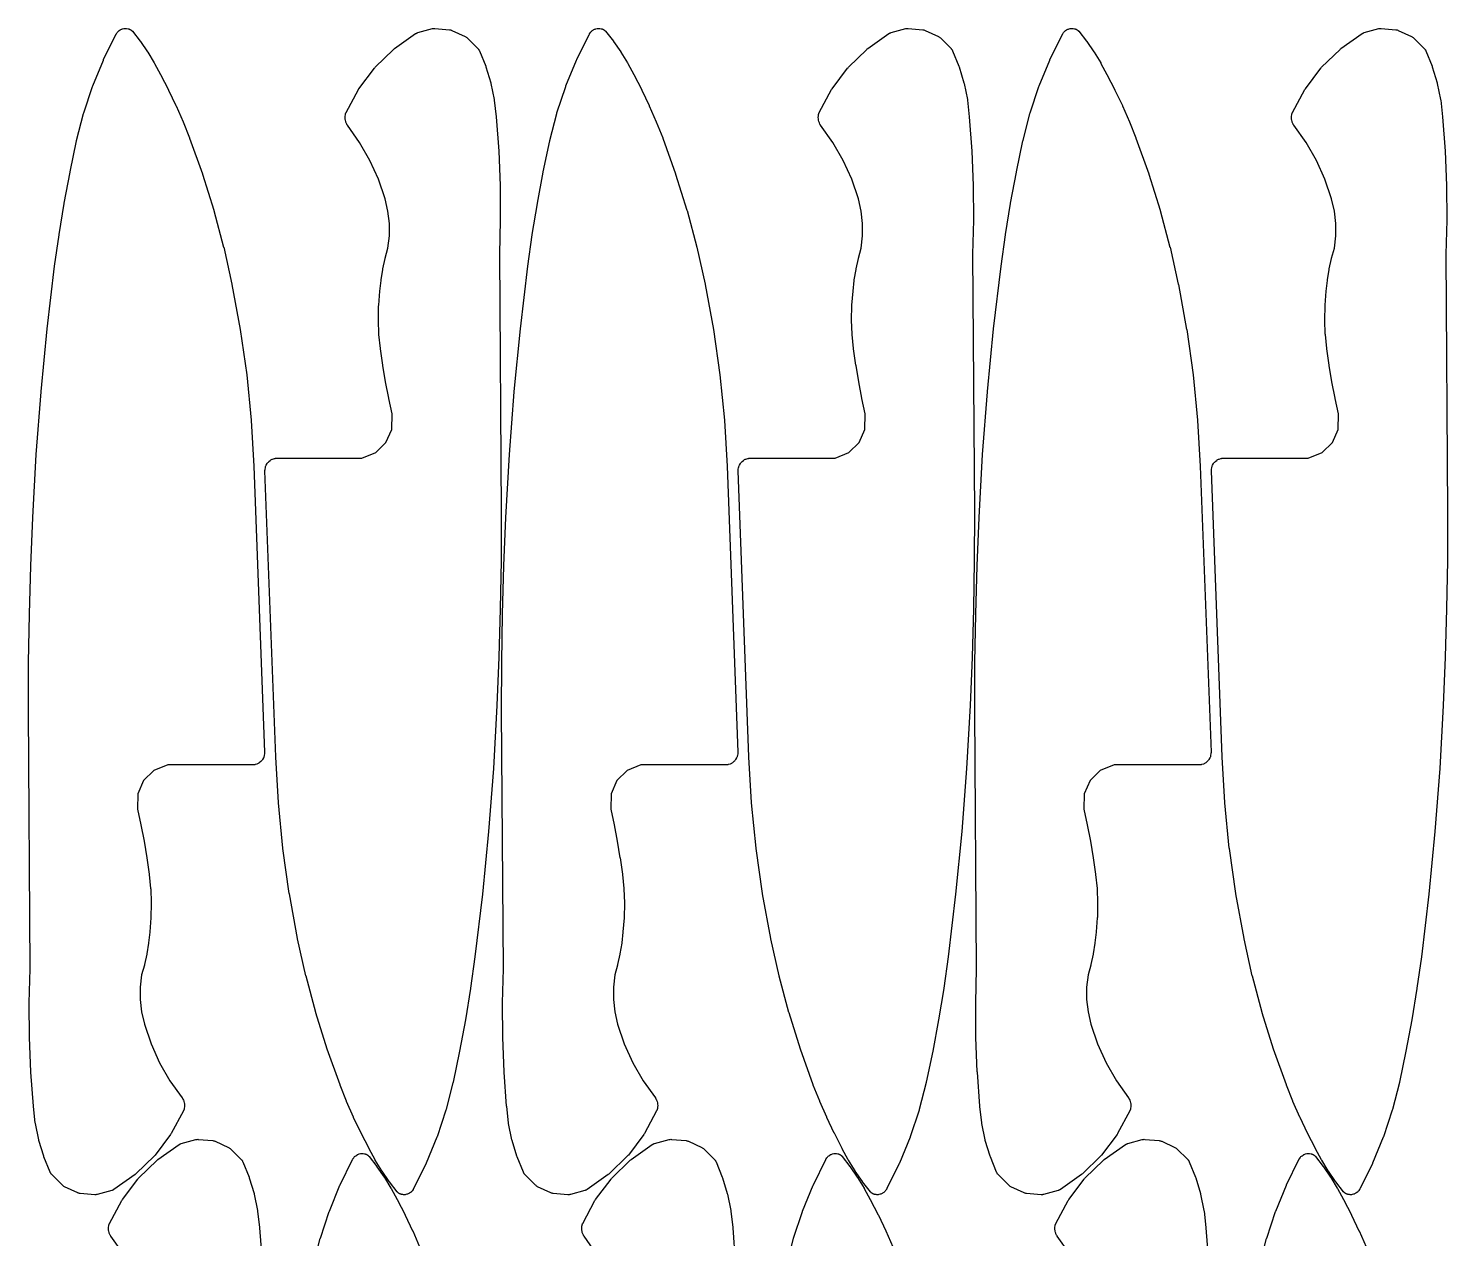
# Model space of a CAD drawing. Header units: metres. Extents: x 0 to 3000, y 0 to 1240.
# Drawn here: x 1070.3 to 1471.5, y 619.6 to 961.7 of the extents above; entities that cross this region are included whole.
import ezdxf

# ---------------------------------------------------------------- set-up
doc = ezdxf.new("R2010")
doc.units = ezdxf.units.M

msp = doc.modelspace()

# ---------------------------------------------------------------- linework, layer by layer
at = {"color": 1}
for points in [[(1105.77, 751.89), (1102.87, 749.05), (1101.24, 745.33), (1101.14, 740.95), (1102.08, 736.59), (1102.09, 736.55), (1102.98, 731.94), (1102.99, 731.89), (1103.77, 727.26), (1103.77, 727.22), (1104.44, 722.57), (1104.45, 722.53), (1104.45, 722.49), (1104.85, 718.54), (1104.86, 718.42), (1105.02, 714.46), (1105.02, 714.34), (1104.94, 710.38), (1104.93, 710.26), (1104.61, 706.31), (1104.61, 706.28), (1104.61, 706.25), (1104.27, 703.22), (1104.25, 703.11), (1103.76, 700.11), (1103.74, 700.01), (1103.1, 697.03), (1103.07, 696.93), (1102.31, 694.13), (1101.92, 690.67), (1101.92, 687.15), (1102.31, 683.66), (1103.09, 680.21), (1104.98, 674.66), (1107.4, 669.32), (1110.32, 664.24), (1113.78, 659.38), (1113.83, 659.3), (1113.88, 659.22), (1113.88, 659.22), (1113.88, 659.21), (1113.92, 659.13), (1113.97, 659.05), (1114.13, 658.69), (1114.2, 658.52), (1114.25, 658.34), (1114.35, 657.96), (1114.38, 657.78), (1114.4, 657.6), (1114.42, 657.21), (1114.42, 657.02), (1114.41, 656.83), (1114.36, 656.45), (1114.35, 656.38), (1114.34, 656.32), (1114.33, 656.28), (1114.32, 656.25), (1114.3, 656.19), (1114.29, 656.13), (1114.28, 656.1), (1114.27, 656.06), (1114.24, 656), (1114.22, 655.94), (1114.21, 655.91), (1114.2, 655.88), (1114.17, 655.82), (1114.14, 655.76), (1110.68, 649.3), (1110.6, 649.17), (1110.51, 649.04), (1106.13, 643.22), (1106.03, 643.11), (1105.92, 642.99), (1100.7, 637.92), (1100.58, 637.81), (1100.46, 637.72), (1094.48, 633.48), (1094.43, 633.45), (1094.38, 633.42), (1094.35, 633.4), (1094.31, 633.38), (1094.26, 633.35), (1094.21, 633.32), (1094.17, 633.31), (1094.14, 633.29), (1094.08, 633.27), (1094.03, 633.25), (1093.99, 633.23), (1093.95, 633.22), (1093.9, 633.2), (1093.85, 633.19), (1089.73, 632.07), (1089.56, 632.03), (1089.38, 632.01), (1089.21, 632), (1089.03, 632.01), (1084.9, 632.37), (1084.73, 632.39), (1084.56, 632.43), (1084.4, 632.48), (1084.24, 632.55), (1080.48, 634.28), (1080.32, 634.37), (1080.17, 634.46), (1080.03, 634.57), (1079.9, 634.68), (1076.89, 637.7), (1076.88, 637.7), (1076.88, 637.71), (1076.82, 637.78), (1076.76, 637.84), (1076.75, 637.85), (1076.75, 637.86), (1076.69, 637.93), (1076.64, 638), (1076.64, 638.01), (1076.63, 638.01), (1076.59, 638.09), (1076.54, 638.17), (1076.54, 638.18), (1076.53, 638.18), (1076.49, 638.27), (1076.45, 638.35), (1076.45, 638.35), (1076.45, 638.36), (1074.68, 642.7), (1074.62, 642.88), (1073.27, 647.35), (1073.22, 647.53), (1072.28, 652.11), (1072.25, 652.29), (1071.74, 656.95), (1071.73, 656.99), (1071.73, 657.02), (1071.01, 666.67), (1071.01, 666.74), (1070.62, 676.41), (1070.62, 676.47), (1070.55, 686.15), (1070.55, 686.21), (1070.81, 695.85), (1070.29, 768.73), (1070.29, 768.74), (1070.29, 768.75), (1070.34, 782.4), (1070.34, 782.42), (1070.57, 796.06), (1070.57, 796.09), (1070.95, 809.72), (1070.95, 809.75), (1071.5, 823.38), (1071.5, 823.4), (1071.5, 823.41), (1072.5, 841.18), (1072.5, 841.22), (1073.87, 858.95), (1073.87, 858.99), (1075.6, 876.7), (1075.61, 876.74), (1077.71, 894.41), (1077.71, 894.43), (1077.71, 894.45), (1078.96, 903.32), (1078.97, 903.36), (1080.41, 912.2), (1080.42, 912.24), (1082.06, 921.05), (1082.07, 921.09), (1083.91, 929.86), (1083.92, 929.9), (1083.93, 929.94), (1085.9, 937.61), (1085.94, 937.75), (1088.44, 945.25), (1088.48, 945.38), (1091.49, 952.7), (1091.55, 952.83), (1095.05, 959.93), (1095.06, 959.95), (1095.07, 959.97), (1095.11, 960.03), (1095.15, 960.1), (1095.16, 960.12), (1095.17, 960.14), (1095.38, 960.46), (1095.5, 960.62), (1095.63, 960.77), (1095.77, 960.9), (1095.93, 961.02), (1096.24, 961.23), (1096.4, 961.33), (1096.57, 961.41), (1096.75, 961.48), (1096.93, 961.53), (1097.3, 961.61), (1097.49, 961.65), (1097.68, 961.66), (1097.88, 961.66), (1098.07, 961.63), (1098.46, 961.57), (1098.51, 961.56), (1098.56, 961.55), (1098.6, 961.53), (1098.65, 961.52), (1098.7, 961.51), (1098.75, 961.49), (1098.79, 961.48), (1098.83, 961.46), (1098.88, 961.44), (1098.93, 961.42), (1098.97, 961.4), (1099.01, 961.38), (1099.06, 961.36), (1099.1, 961.34), (1099.14, 961.31), (1099.18, 961.29), (1099.23, 961.26), (1099.27, 961.23), (1099.31, 961.2), (1099.34, 961.18), (1099.38, 961.14), (1099.42, 961.11), (1099.46, 961.08), (1099.49, 961.05), (1099.53, 961.01), (1099.57, 960.97), (1099.6, 960.94), (1099.63, 960.91), (1099.66, 960.86), (1099.7, 960.83), (1101.88, 958.02), (1101.95, 957.93), (1103.97, 955), (1104.04, 954.91), (1105.89, 951.88), (1105.95, 951.78), (1107.63, 948.64), (1107.64, 948.63), (1107.65, 948.61), (1109.89, 944.28), (1109.92, 944.22), (1112.02, 939.82), (1112.05, 939.76), (1114.01, 935.29), (1114.03, 935.23), (1115.85, 930.7), (1115.86, 930.66), (1115.87, 930.63), (1119.48, 920.56), (1119.51, 920.48), (1122.69, 910.27), (1122.72, 910.19), (1125.48, 899.86), (1125.5, 899.78), (1127.84, 889.34), (1127.84, 889.31), (1127.85, 889.27), (1130.19, 876.6), (1130.2, 876.52), (1132.01, 863.78), (1132.02, 863.7), (1133.29, 850.89), (1133.3, 850.8), (1134.05, 837.95), (1134.05, 837.93), (1134.05, 837.91), (1137.08, 757.08), (1137.08, 756.99), (1137.08, 756.9), (1137.08, 756.89), (1137.08, 756.89), (1137.07, 756.8), (1137.06, 756.71), (1136.97, 756.15), (1136.94, 755.97), (1136.88, 755.79), (1136.82, 755.62), (1136.73, 755.46), (1136.46, 754.99), (1136.36, 754.83), (1136.25, 754.69), (1136.13, 754.56), (1135.99, 754.43), (1135.57, 754.09), (1135.42, 753.98), (1135.26, 753.89), (1135.09, 753.81), (1134.92, 753.74), (1134.39, 753.57), (1134.37, 753.56), (1134.36, 753.56), (1134.28, 753.54), (1134.2, 753.52), (1134.18, 753.52), (1134.17, 753.51), (1134.08, 753.5), (1134, 753.49), (1133.99, 753.48), (1133.97, 753.48), (1133.89, 753.48), (1133.81, 753.47), (1133.79, 753.47), (1133.77, 753.47), (1109.69, 753.47), (1105.77, 751.89)], [(1168.49, 841.77), (1171.39, 844.62), (1173.02, 848.33), (1173.12, 852.71), (1172.18, 857.07), (1172.17, 857.11), (1171.28, 861.72), (1171.27, 861.77), (1170.49, 866.4), (1170.49, 866.44), (1169.82, 871.09), (1169.81, 871.13), (1169.81, 871.17), (1169.41, 875.12), (1169.4, 875.24), (1169.24, 879.2), (1169.24, 879.32), (1169.32, 883.28), (1169.33, 883.4), (1169.65, 887.35), (1169.65, 887.38), (1169.65, 887.41), (1169.99, 890.44), (1170.01, 890.55), (1170.5, 893.55), (1170.52, 893.66), (1171.16, 896.63), (1171.19, 896.73), (1171.95, 899.53), (1172.34, 902.99), (1172.34, 906.51), (1171.95, 910), (1171.17, 913.45), (1169.28, 919), (1166.86, 924.34), (1163.94, 929.42), (1160.48, 934.28), (1160.43, 934.36), (1160.38, 934.44), (1160.38, 934.44), (1160.38, 934.45), (1160.34, 934.53), (1160.29, 934.61), (1160.13, 934.97), (1160.06, 935.14), (1160.01, 935.32), (1159.91, 935.7), (1159.88, 935.88), (1159.86, 936.06), (1159.84, 936.45), (1159.83, 936.64), (1159.85, 936.83), (1159.9, 937.21), (1159.91, 937.28), (1159.92, 937.35), (1159.93, 937.38), (1159.94, 937.41), (1159.95, 937.47), (1159.97, 937.54), (1159.98, 937.57), (1159.99, 937.6), (1160.01, 937.66), (1160.04, 937.72), (1160.05, 937.75), (1160.06, 937.78), (1160.09, 937.84), (1160.12, 937.9), (1163.58, 944.36), (1163.66, 944.49), (1163.75, 944.62), (1168.13, 950.44), (1168.23, 950.56), (1168.34, 950.67), (1173.56, 955.74), (1173.68, 955.85), (1173.8, 955.94), (1179.78, 960.18), (1179.83, 960.21), (1179.88, 960.24), (1179.91, 960.26), (1179.95, 960.28), (1180, 960.31), (1180.05, 960.34), (1180.09, 960.35), (1180.12, 960.37), (1180.18, 960.39), (1180.23, 960.42), (1180.27, 960.43), (1180.3, 960.44), (1180.36, 960.46), (1180.41, 960.48), (1184.53, 961.59), (1184.7, 961.63), (1184.88, 961.65), (1185.05, 961.66), (1185.23, 961.65), (1189.35, 961.29), (1189.53, 961.27), (1189.69, 961.23), (1189.86, 961.18), (1190.02, 961.11), (1193.78, 959.38), (1193.94, 959.3), (1194.09, 959.2), (1194.23, 959.09), (1194.36, 958.98), (1197.37, 955.96), (1197.38, 955.96), (1197.38, 955.95), (1197.44, 955.88), (1197.5, 955.82), (1197.51, 955.81), (1197.51, 955.81), (1197.57, 955.73), (1197.62, 955.66), (1197.62, 955.65), (1197.63, 955.65), (1197.67, 955.57), (1197.72, 955.49), (1197.72, 955.48), (1197.73, 955.48), (1197.77, 955.4), (1197.81, 955.31), (1197.81, 955.31), (1197.81, 955.3), (1199.58, 950.96), (1199.64, 950.78), (1200.99, 946.31), (1201.04, 946.13), (1201.98, 941.55), (1202.01, 941.37), (1202.52, 936.71), (1202.53, 936.67), (1202.53, 936.64), (1203.25, 926.99), (1203.25, 926.92), (1203.64, 917.25), (1203.64, 917.19), (1203.71, 907.52), (1203.71, 907.45), (1203.45, 897.81), (1203.97, 824.93), (1203.97, 824.92), (1203.97, 824.91), (1203.92, 811.26), (1203.92, 811.24), (1203.69, 797.6), (1203.69, 797.57), (1203.31, 783.94), (1203.31, 783.91), (1202.76, 770.28), (1202.75, 770.26), (1202.75, 770.25), (1201.76, 752.49), (1201.76, 752.44), (1200.39, 734.71), (1200.39, 734.67), (1198.65, 716.96), (1198.65, 716.92), (1196.55, 699.25), (1196.55, 699.23), (1196.55, 699.21), (1195.3, 690.34), (1195.29, 690.3), (1193.85, 681.46), (1193.84, 681.42), (1192.2, 672.61), (1192.19, 672.57), (1190.35, 663.81), (1190.34, 663.76), (1190.33, 663.72), (1188.36, 656.05), (1188.32, 655.91), (1185.82, 648.41), (1185.78, 648.28), (1182.77, 640.96), (1182.71, 640.84), (1179.21, 633.73), (1179.2, 633.71), (1179.19, 633.69), (1179.15, 633.63), (1179.11, 633.56), (1179.1, 633.54), (1179.09, 633.52), (1178.87, 633.2), (1178.76, 633.04), (1178.63, 632.9), (1178.49, 632.76), (1178.33, 632.64), (1178.02, 632.43), (1177.86, 632.33), (1177.69, 632.25), (1177.51, 632.18), (1177.33, 632.13), (1176.96, 632.05), (1176.77, 632.01), (1176.58, 632), (1176.38, 632), (1176.19, 632.03), (1175.8, 632.09), (1175.75, 632.11), (1175.7, 632.11), (1175.66, 632.13), (1175.61, 632.14), (1175.56, 632.15), (1175.51, 632.17), (1175.47, 632.18), (1175.43, 632.2), (1175.38, 632.22), (1175.33, 632.24), (1175.29, 632.26), (1175.25, 632.28), (1175.2, 632.3), (1175.15, 632.33), (1175.12, 632.35), (1175.08, 632.37), (1175.03, 632.4), (1174.99, 632.43), (1174.95, 632.46), (1174.91, 632.49), (1174.88, 632.52), (1174.83, 632.55), (1174.8, 632.58), (1174.77, 632.61), (1174.73, 632.65), (1174.69, 632.69), (1174.66, 632.72), (1174.63, 632.76), (1174.6, 632.8), (1174.56, 632.84), (1172.38, 635.64), (1172.31, 635.73), (1170.28, 638.66), (1170.22, 638.75), (1168.37, 641.78), (1168.31, 641.88), (1166.63, 645.02), (1166.62, 645.03), (1166.61, 645.05), (1164.37, 649.38), (1164.34, 649.44), (1162.24, 653.84), (1162.21, 653.9), (1160.25, 658.37), (1160.23, 658.43), (1158.41, 662.96), (1158.4, 663), (1158.39, 663.03), (1154.78, 673.1), (1154.75, 673.18), (1151.57, 683.39), (1151.54, 683.47), (1148.78, 693.8), (1148.76, 693.88), (1146.42, 704.32), (1146.41, 704.35), (1146.41, 704.39), (1144.07, 717.06), (1144.06, 717.14), (1142.25, 729.88), (1142.24, 729.97), (1140.97, 742.77), (1140.96, 742.86), (1140.21, 755.71), (1140.21, 755.73), (1140.21, 755.75), (1137.18, 836.58), (1137.18, 836.67), (1137.18, 836.76), (1137.18, 836.77), (1137.18, 836.77), (1137.19, 836.86), (1137.2, 836.95), (1137.28, 837.51), (1137.32, 837.69), (1137.37, 837.87), (1137.44, 838.04), (1137.53, 838.21), (1137.8, 838.67), (1137.9, 838.83), (1138.01, 838.97), (1138.13, 839.1), (1138.27, 839.23), (1138.69, 839.57), (1138.84, 839.68), (1139, 839.77), (1139.17, 839.86), (1139.34, 839.92), (1139.87, 840.09), (1139.89, 840.1), (1139.9, 840.1), (1139.98, 840.12), (1140.06, 840.14), (1140.08, 840.15), (1140.09, 840.15), (1140.17, 840.16), (1140.26, 840.18), (1140.27, 840.18), (1140.29, 840.18), (1140.37, 840.18), (1140.45, 840.19), (1140.47, 840.19), (1140.48, 840.19), (1164.57, 840.19), (1168.49, 841.77)], [(1239.55, 751.89), (1236.65, 749.05), (1235.02, 745.33), (1234.92, 740.95), (1235.87, 736.59), (1235.88, 736.55), (1236.77, 731.94), (1236.77, 731.89), (1237.55, 727.26), (1237.56, 727.22), (1238.23, 722.57), (1238.23, 722.53), (1238.24, 722.49), (1238.64, 718.54), (1238.64, 718.42), (1238.8, 714.46), (1238.8, 714.34), (1238.72, 710.38), (1238.72, 710.26), (1238.4, 706.31), (1238.39, 706.28), (1238.39, 706.25), (1238.05, 703.22), (1238.04, 703.11), (1237.55, 700.11), (1237.53, 700.01), (1236.88, 697.03), (1236.86, 696.93), (1236.1, 694.13), (1235.71, 690.67), (1235.7, 687.15), (1236.09, 683.66), (1236.88, 680.21), (1238.77, 674.66), (1241.18, 669.32), (1244.1, 664.24), (1247.56, 659.38), (1247.61, 659.3), (1247.66, 659.22), (1247.66, 659.22), (1247.67, 659.21), (1247.71, 659.13), (1247.75, 659.05), (1247.91, 658.69), (1247.98, 658.52), (1248.04, 658.34), (1248.13, 657.96), (1248.17, 657.78), (1248.19, 657.6), (1248.21, 657.21), (1248.21, 657.02), (1248.19, 656.83), (1248.14, 656.45), (1248.13, 656.38), (1248.12, 656.32), (1248.11, 656.28), (1248.11, 656.25), (1248.09, 656.19), (1248.07, 656.13), (1248.06, 656.1), (1248.05, 656.06), (1248.03, 656), (1248.01, 655.94), (1247.99, 655.91), (1247.98, 655.88), (1247.95, 655.82), (1247.92, 655.76), (1244.46, 649.3), (1244.39, 649.17), (1244.3, 649.04), (1239.91, 643.22), (1239.81, 643.11), (1239.71, 642.99), (1234.48, 637.92), (1234.37, 637.81), (1234.24, 637.72), (1228.26, 633.48), (1228.22, 633.45), (1228.17, 633.42), (1228.13, 633.4), (1228.1, 633.38), (1228.05, 633.35), (1228, 633.32), (1227.96, 633.31), (1227.92, 633.29), (1227.87, 633.27), (1227.82, 633.25), (1227.78, 633.23), (1227.74, 633.22), (1227.69, 633.2), (1227.63, 633.19), (1223.52, 632.07), (1223.34, 632.03), (1223.17, 632.01), (1222.99, 632), (1222.82, 632.01), (1218.69, 632.37), (1218.52, 632.39), (1218.35, 632.43), (1218.19, 632.48), (1218.03, 632.55), (1214.26, 634.28), (1214.11, 634.37), (1213.96, 634.46), (1213.82, 634.57), (1213.69, 634.68), (1210.67, 637.7), (1210.67, 637.7), (1210.66, 637.71), (1210.6, 637.78), (1210.54, 637.84), (1210.54, 637.85), (1210.53, 637.86), (1210.48, 637.93), (1210.43, 638), (1210.42, 638.01), (1210.42, 638.01), (1210.37, 638.09), (1210.32, 638.17), (1210.32, 638.18), (1210.32, 638.18), (1210.28, 638.27), (1210.24, 638.35), (1210.24, 638.35), (1210.23, 638.36), (1208.47, 642.7), (1208.41, 642.88), (1207.05, 647.35), (1207.01, 647.53), (1206.07, 652.11), (1206.04, 652.29), (1205.52, 656.95), (1205.52, 656.99), (1205.51, 657.02), (1204.8, 666.67), (1204.8, 666.74), (1204.41, 676.41), (1204.4, 676.47), (1204.34, 686.15), (1204.34, 686.21), (1204.6, 695.85), (1204.07, 768.73), (1204.07, 768.74), (1204.07, 768.75), (1204.13, 782.4), (1204.13, 782.42), (1204.35, 796.06), (1204.35, 796.09), (1204.74, 809.72), (1204.74, 809.75), (1205.29, 823.38), (1205.29, 823.4), (1205.29, 823.41), (1206.29, 841.18), (1206.29, 841.22), (1207.65, 858.95), (1207.66, 858.99), (1209.39, 876.7), (1209.39, 876.74), (1211.49, 894.41), (1211.5, 894.43), (1211.5, 894.45), (1212.75, 903.32), (1212.75, 903.36), (1214.2, 912.2), (1214.21, 912.24), (1215.85, 921.05), (1215.85, 921.09), (1217.69, 929.86), (1217.7, 929.9), (1217.71, 929.94), (1219.69, 937.61), (1219.73, 937.75), (1222.22, 945.25), (1222.27, 945.38), (1225.27, 952.7), (1225.33, 952.83), (1228.84, 959.93), (1228.85, 959.95), (1228.86, 959.97), (1228.9, 960.03), (1228.93, 960.1), (1228.95, 960.12), (1228.96, 960.14), (1229.17, 960.46), (1229.28, 960.62), (1229.41, 960.77), (1229.56, 960.9), (1229.71, 961.02), (1230.02, 961.23), (1230.18, 961.33), (1230.36, 961.41), (1230.53, 961.48), (1230.72, 961.53), (1231.08, 961.61), (1231.28, 961.65), (1231.47, 961.66), (1231.66, 961.66), (1231.86, 961.63), (1232.24, 961.57), (1232.29, 961.56), (1232.34, 961.55), (1232.39, 961.53), (1232.43, 961.52), (1232.48, 961.51), (1232.53, 961.49), (1232.58, 961.48), (1232.62, 961.46), (1232.67, 961.44), (1232.72, 961.42), (1232.76, 961.4), (1232.8, 961.38), (1232.84, 961.36), (1232.89, 961.34), (1232.93, 961.31), (1232.97, 961.29), (1233.01, 961.26), (1233.06, 961.23), (1233.09, 961.2), (1233.13, 961.18), (1233.17, 961.14), (1233.21, 961.11), (1233.24, 961.08), (1233.28, 961.05), (1233.32, 961.01), (1233.35, 960.97), (1233.38, 960.94), (1233.42, 960.91), (1233.45, 960.86), (1233.48, 960.83), (1235.67, 958.02), (1235.74, 957.93), (1237.76, 955), (1237.82, 954.91), (1239.68, 951.88), (1239.73, 951.78), (1241.42, 948.64), (1241.43, 948.63), (1241.43, 948.61), (1243.68, 944.28), (1243.7, 944.22), (1245.81, 939.82), (1245.83, 939.76), (1247.79, 935.29), (1247.82, 935.23), (1249.63, 930.7), (1249.64, 930.66), (1249.66, 930.63), (1253.27, 920.56), (1253.29, 920.48), (1256.48, 910.27), (1256.5, 910.19), (1259.27, 899.86), (1259.29, 899.78), (1261.62, 889.34), (1261.63, 889.31), (1261.64, 889.27), (1263.97, 876.6), (1263.99, 876.52), (1265.79, 863.78), (1265.8, 863.7), (1267.08, 850.89), (1267.09, 850.8), (1267.83, 837.95), (1267.83, 837.93), (1267.84, 837.91), (1270.87, 757.08), (1270.86, 756.99), (1270.86, 756.9), (1270.86, 756.89), (1270.86, 756.89), (1270.85, 756.8), (1270.84, 756.71), (1270.76, 756.15), (1270.72, 755.97), (1270.67, 755.79), (1270.6, 755.62), (1270.52, 755.46), (1270.25, 754.99), (1270.15, 754.83), (1270.04, 754.69), (1269.91, 754.56), (1269.78, 754.43), (1269.36, 754.09), (1269.21, 753.98), (1269.05, 753.89), (1268.88, 753.81), (1268.71, 753.74), (1268.17, 753.57), (1268.16, 753.56), (1268.14, 753.56), (1268.06, 753.54), (1267.98, 753.52), (1267.97, 753.52), (1267.95, 753.51), (1267.87, 753.5), (1267.79, 753.49), (1267.77, 753.48), (1267.76, 753.48), (1267.68, 753.48), (1267.59, 753.47), (1267.58, 753.47), (1267.56, 753.47), (1243.47, 753.47), (1239.55, 751.89)], [(1302.28, 841.77), (1305.18, 844.62), (1306.81, 848.33), (1306.91, 852.71), (1305.96, 857.07), (1305.95, 857.11), (1305.06, 861.72), (1305.06, 861.77), (1304.28, 866.4), (1304.27, 866.44), (1303.6, 871.09), (1303.6, 871.13), (1303.59, 871.17), (1303.2, 875.12), (1303.19, 875.24), (1303.03, 879.2), (1303.03, 879.32), (1303.11, 883.28), (1303.11, 883.4), (1303.43, 887.35), (1303.44, 887.38), (1303.44, 887.41), (1303.78, 890.44), (1303.79, 890.55), (1304.28, 893.55), (1304.3, 893.66), (1304.95, 896.63), (1304.97, 896.73), (1305.73, 899.53), (1306.13, 902.99), (1306.13, 906.51), (1305.74, 910), (1304.96, 913.45), (1303.07, 919), (1300.65, 924.34), (1297.73, 929.42), (1294.27, 934.28), (1294.22, 934.36), (1294.17, 934.44), (1294.17, 934.44), (1294.16, 934.45), (1294.12, 934.53), (1294.08, 934.61), (1293.92, 934.97), (1293.85, 935.14), (1293.79, 935.32), (1293.7, 935.7), (1293.66, 935.88), (1293.64, 936.06), (1293.62, 936.45), (1293.62, 936.64), (1293.64, 936.83), (1293.69, 937.21), (1293.7, 937.28), (1293.71, 937.35), (1293.72, 937.38), (1293.72, 937.41), (1293.74, 937.47), (1293.76, 937.54), (1293.77, 937.57), (1293.78, 937.6), (1293.8, 937.66), (1293.82, 937.72), (1293.84, 937.75), (1293.85, 937.78), (1293.88, 937.84), (1293.91, 937.9), (1297.37, 944.36), (1297.44, 944.49), (1297.53, 944.62), (1301.92, 950.44), (1302.02, 950.56), (1302.12, 950.67), (1307.35, 955.74), (1307.46, 955.85), (1307.59, 955.94), (1313.57, 960.18), (1313.62, 960.21), (1313.66, 960.24), (1313.7, 960.26), (1313.73, 960.28), (1313.78, 960.31), (1313.83, 960.34), (1313.87, 960.35), (1313.91, 960.37), (1313.96, 960.39), (1314.01, 960.42), (1314.05, 960.43), (1314.09, 960.44), (1314.15, 960.46), (1314.2, 960.48), (1318.32, 961.59), (1318.49, 961.63), (1318.66, 961.65), (1318.84, 961.66), (1319.01, 961.65), (1323.14, 961.29), (1323.31, 961.27), (1323.48, 961.23), (1323.65, 961.18), (1323.81, 961.11), (1327.57, 959.38), (1327.72, 959.3), (1327.87, 959.2), (1328.01, 959.09), (1328.14, 958.98), (1331.16, 955.96), (1331.16, 955.96), (1331.17, 955.95), (1331.23, 955.88), (1331.29, 955.82), (1331.29, 955.81), (1331.3, 955.81), (1331.35, 955.73), (1331.41, 955.66), (1331.41, 955.65), (1331.41, 955.65), (1331.46, 955.57), (1331.51, 955.49), (1331.51, 955.48), (1331.51, 955.48), (1331.55, 955.4), (1331.59, 955.31), (1331.59, 955.31), (1331.6, 955.3), (1333.36, 950.96), (1333.42, 950.78), (1334.78, 946.31), (1334.82, 946.13), (1335.76, 941.55), (1335.79, 941.37), (1336.31, 936.71), (1336.31, 936.67), (1336.32, 936.64), (1337.03, 926.99), (1337.04, 926.92), (1337.43, 917.25), (1337.43, 917.19), (1337.49, 907.52), (1337.49, 907.45), (1337.24, 897.81), (1337.76, 824.93), (1337.76, 824.92), (1337.76, 824.91), (1337.7, 811.26), (1337.7, 811.24), (1337.48, 797.6), (1337.48, 797.57), (1337.09, 783.94), (1337.09, 783.91), (1336.54, 770.28), (1336.54, 770.26), (1336.54, 770.25), (1335.54, 752.49), (1335.54, 752.44), (1334.18, 734.71), (1334.17, 734.67), (1332.44, 716.96), (1332.44, 716.92), (1330.34, 699.25), (1330.33, 699.23), (1330.33, 699.21), (1329.08, 690.34), (1329.08, 690.3), (1327.63, 681.46), (1327.63, 681.42), (1325.99, 672.61), (1325.98, 672.57), (1324.14, 663.81), (1324.13, 663.76), (1324.12, 663.72), (1322.14, 656.05), (1322.11, 655.91), (1319.61, 648.41), (1319.56, 648.28), (1316.56, 640.96), (1316.5, 640.84), (1312.99, 633.73), (1312.98, 633.71), (1312.97, 633.69), (1312.93, 633.63), (1312.9, 633.56), (1312.89, 633.54), (1312.87, 633.52), (1312.66, 633.2), (1312.55, 633.04), (1312.42, 632.9), (1312.27, 632.76), (1312.12, 632.64), (1311.81, 632.43), (1311.65, 632.33), (1311.48, 632.25), (1311.3, 632.18), (1311.11, 632.13), (1310.75, 632.05), (1310.56, 632.01), (1310.36, 632), (1310.17, 632), (1309.97, 632.03), (1309.59, 632.09), (1309.54, 632.11), (1309.49, 632.11), (1309.44, 632.13), (1309.4, 632.14), (1309.35, 632.15), (1309.3, 632.17), (1309.26, 632.18), (1309.21, 632.2), (1309.16, 632.22), (1309.12, 632.24), (1309.07, 632.26), (1309.03, 632.28), (1308.99, 632.3), (1308.94, 632.33), (1308.9, 632.35), (1308.86, 632.37), (1308.82, 632.4), (1308.77, 632.43), (1308.74, 632.46), (1308.7, 632.49), (1308.66, 632.52), (1308.62, 632.55), (1308.59, 632.58), (1308.55, 632.61), (1308.52, 632.65), (1308.48, 632.69), (1308.45, 632.72), (1308.42, 632.76), (1308.38, 632.8), (1308.35, 632.84), (1306.16, 635.64), (1306.1, 635.73), (1304.07, 638.66), (1304.01, 638.75), (1302.15, 641.78), (1302.1, 641.88), (1300.41, 645.02), (1300.41, 645.03), (1300.4, 645.05), (1298.16, 649.38), (1298.13, 649.44), (1296.03, 653.84), (1296, 653.9), (1294.04, 658.37), (1294.02, 658.43), (1292.2, 662.96), (1292.19, 663), (1292.17, 663.03), (1288.57, 673.1), (1288.54, 673.18), (1285.35, 683.39), (1285.33, 683.47), (1282.56, 693.8), (1282.54, 693.88), (1280.21, 704.32), (1280.2, 704.35), (1280.19, 704.39), (1277.86, 717.06), (1277.85, 717.14), (1276.04, 729.88), (1276.03, 729.97), (1274.75, 742.77), (1274.74, 742.86), (1274, 755.71), (1274, 755.73), (1273.99, 755.75), (1270.97, 836.58), (1270.97, 836.67), (1270.97, 836.76), (1270.97, 836.77), (1270.97, 836.77), (1270.98, 836.86), (1270.99, 836.95), (1271.07, 837.51), (1271.11, 837.69), (1271.16, 837.87), (1271.23, 838.04), (1271.32, 838.21), (1271.59, 838.67), (1271.68, 838.83), (1271.8, 838.97), (1271.92, 839.1), (1272.06, 839.23), (1272.48, 839.57), (1272.62, 839.68), (1272.78, 839.77), (1272.95, 839.86), (1273.13, 839.92), (1273.66, 840.09), (1273.67, 840.1), (1273.69, 840.1), (1273.77, 840.12), (1273.85, 840.14), (1273.86, 840.15), (1273.88, 840.15), (1273.96, 840.16), (1274.04, 840.18), (1274.06, 840.18), (1274.07, 840.18), (1274.16, 840.18), (1274.24, 840.19), (1274.25, 840.19), (1274.27, 840.19), (1298.36, 840.19), (1302.28, 841.77)], [(1373.34, 751.89), (1370.44, 749.05), (1368.81, 745.33), (1368.71, 740.95), (1369.66, 736.59), (1369.66, 736.55), (1370.55, 731.94), (1370.56, 731.89), (1371.34, 727.26), (1371.35, 727.22), (1372.01, 722.57), (1372.02, 722.53), (1372.02, 722.49), (1372.42, 718.54), (1372.43, 718.42), (1372.59, 714.46), (1372.59, 714.34), (1372.51, 710.38), (1372.5, 710.26), (1372.18, 706.31), (1372.18, 706.28), (1372.18, 706.25), (1371.84, 703.22), (1371.83, 703.11), (1371.33, 700.11), (1371.31, 700.01), (1370.67, 697.03), (1370.64, 696.93), (1369.88, 694.13), (1369.49, 690.67), (1369.49, 687.15), (1369.88, 683.66), (1370.66, 680.21), (1372.55, 674.66), (1374.97, 669.32), (1377.89, 664.24), (1381.35, 659.38), (1381.4, 659.3), (1381.45, 659.22), (1381.45, 659.22), (1381.45, 659.21), (1381.5, 659.13), (1381.54, 659.05), (1381.7, 658.69), (1381.77, 658.52), (1381.82, 658.34), (1381.92, 657.96), (1381.95, 657.78), (1381.97, 657.6), (1381.99, 657.21), (1382, 657.02), (1381.98, 656.83), (1381.93, 656.45), (1381.92, 656.38), (1381.91, 656.32), (1381.9, 656.28), (1381.89, 656.25), (1381.88, 656.19), (1381.86, 656.13), (1381.85, 656.1), (1381.84, 656.06), (1381.82, 656), (1381.79, 655.94), (1381.78, 655.91), (1381.77, 655.88), (1381.74, 655.82), (1381.71, 655.76), (1378.25, 649.3), (1378.17, 649.17), (1378.08, 649.04), (1373.7, 643.22), (1373.6, 643.11), (1373.49, 642.99), (1368.27, 637.92), (1368.15, 637.81), (1368.03, 637.72), (1362.05, 633.48), (1362, 633.45), (1361.95, 633.42), (1361.92, 633.4), (1361.88, 633.38), (1361.83, 633.35), (1361.78, 633.32), (1361.75, 633.31), (1361.71, 633.29), (1361.66, 633.27), (1361.6, 633.25), (1361.56, 633.23), (1361.53, 633.22), (1361.47, 633.2), (1361.42, 633.19), (1357.3, 632.07), (1357.13, 632.03), (1356.96, 632.01), (1356.78, 632), (1356.6, 632.01), (1352.48, 632.37), (1352.3, 632.39), (1352.14, 632.43), (1351.97, 632.48), (1351.81, 632.55), (1348.05, 634.28), (1347.89, 634.37), (1347.75, 634.46), (1347.61, 634.57), (1347.48, 634.68), (1344.46, 637.7), (1344.45, 637.7), (1344.45, 637.71), (1344.39, 637.78), (1344.33, 637.84), (1344.32, 637.85), (1344.32, 637.86), (1344.27, 637.93), (1344.21, 638), (1344.21, 638.01), (1344.2, 638.01), (1344.16, 638.09), (1344.11, 638.17), (1344.11, 638.18), (1344.1, 638.18), (1344.06, 638.27), (1344.03, 638.35), (1344.02, 638.35), (1344.02, 638.36), (1342.26, 642.7), (1342.19, 642.88), (1340.84, 647.35), (1340.79, 647.53), (1339.85, 652.11), (1339.82, 652.29), (1339.31, 656.95), (1339.31, 656.99), (1339.3, 657.02), (1338.59, 666.67), (1338.58, 666.74), (1338.19, 676.41), (1338.19, 676.47), (1338.12, 686.15), (1338.12, 686.21), (1338.38, 695.85), (1337.86, 768.73), (1337.86, 768.74), (1337.86, 768.75), (1337.92, 782.4), (1337.92, 782.42), (1338.14, 796.06), (1338.14, 796.09), (1338.52, 809.72), (1338.52, 809.75), (1339.07, 823.38), (1339.08, 823.4), (1339.08, 823.41), (1340.07, 841.18), (1340.08, 841.22), (1341.44, 858.95), (1341.44, 858.99), (1343.18, 876.7), (1343.18, 876.74), (1345.28, 894.41), (1345.28, 894.43), (1345.29, 894.45), (1346.53, 903.32), (1346.54, 903.36), (1347.98, 912.2), (1347.99, 912.24), (1349.63, 921.05), (1349.64, 921.09), (1351.48, 929.86), (1351.49, 929.9), (1351.5, 929.94), (1353.47, 937.61), (1353.51, 937.75), (1356.01, 945.25), (1356.06, 945.38), (1359.06, 952.7), (1359.12, 952.83), (1362.62, 959.93), (1362.63, 959.95), (1362.64, 959.97), (1362.68, 960.03), (1362.72, 960.1), (1362.73, 960.12), (1362.74, 960.14), (1362.96, 960.46), (1363.07, 960.62), (1363.2, 960.77), (1363.34, 960.9), (1363.5, 961.02), (1363.81, 961.23), (1363.97, 961.33), (1364.14, 961.41), (1364.32, 961.48), (1364.5, 961.53), (1364.87, 961.61), (1365.06, 961.65), (1365.26, 961.66), (1365.45, 961.66), (1365.64, 961.63), (1366.03, 961.57), (1366.08, 961.56), (1366.13, 961.55), (1366.17, 961.53), (1366.22, 961.52), (1366.27, 961.51), (1366.32, 961.49), (1366.36, 961.48), (1366.41, 961.46), (1366.45, 961.44), (1366.5, 961.42), (1366.54, 961.4), (1366.58, 961.38), (1366.63, 961.36), (1366.68, 961.34), (1366.72, 961.31), (1366.76, 961.29), (1366.8, 961.26), (1366.84, 961.23), (1366.88, 961.2), (1366.92, 961.18), (1366.96, 961.14), (1367, 961.11), (1367.03, 961.08), (1367.07, 961.05), (1367.1, 961.01), (1367.14, 960.97), (1367.17, 960.94), (1367.2, 960.91), (1367.23, 960.86), (1367.27, 960.83), (1369.45, 958.02), (1369.52, 957.93), (1371.55, 955), (1371.61, 954.91), (1373.46, 951.88), (1373.52, 951.78), (1375.2, 948.64), (1375.21, 948.63), (1375.22, 948.61), (1377.46, 944.28), (1377.49, 944.22), (1379.59, 939.82), (1379.62, 939.76), (1381.58, 935.29), (1381.6, 935.23), (1383.42, 930.7), (1383.43, 930.66), (1383.44, 930.63), (1387.05, 920.56), (1387.08, 920.48), (1390.26, 910.27), (1390.29, 910.19), (1393.05, 899.86), (1393.07, 899.78), (1395.41, 889.34), (1395.42, 889.31), (1395.43, 889.27), (1397.76, 876.6), (1397.77, 876.52), (1399.58, 863.78), (1399.59, 863.7), (1400.87, 850.89), (1400.87, 850.8), (1401.62, 837.95), (1401.62, 837.93), (1401.62, 837.91), (1404.65, 757.08), (1404.65, 756.99), (1404.65, 756.9), (1404.65, 756.89), (1404.65, 756.89), (1404.64, 756.8), (1404.63, 756.71), (1404.55, 756.15), (1404.51, 755.97), (1404.46, 755.79), (1404.39, 755.62), (1404.3, 755.46), (1404.03, 754.99), (1403.93, 754.83), (1403.82, 754.69), (1403.7, 754.56), (1403.56, 754.43), (1403.14, 754.09), (1402.99, 753.98), (1402.83, 753.89), (1402.67, 753.81), (1402.49, 753.74), (1401.96, 753.57), (1401.94, 753.56), (1401.93, 753.56), (1401.85, 753.54), (1401.77, 753.52), (1401.75, 753.52), (1401.74, 753.51), (1401.66, 753.5), (1401.58, 753.49), (1401.56, 753.48), (1401.54, 753.48), (1401.46, 753.48), (1401.38, 753.47), (1401.36, 753.47), (1401.35, 753.47), (1377.26, 753.47), (1373.34, 751.89)], [(1436.06, 841.77), (1438.96, 844.62), (1440.59, 848.33), (1440.69, 852.71), (1439.75, 857.07), (1439.74, 857.11), (1438.85, 861.72), (1438.84, 861.77), (1438.06, 866.4), (1438.06, 866.44), (1437.39, 871.09), (1437.39, 871.13), (1437.38, 871.17), (1436.98, 875.12), (1436.97, 875.24), (1436.81, 879.2), (1436.81, 879.32), (1436.89, 883.28), (1436.9, 883.4), (1437.22, 887.35), (1437.22, 887.38), (1437.23, 887.41), (1437.56, 890.44), (1437.58, 890.55), (1438.07, 893.55), (1438.09, 893.66), (1438.73, 896.63), (1438.76, 896.73), (1439.52, 899.53), (1439.91, 902.99), (1439.91, 906.51), (1439.52, 910), (1438.74, 913.45), (1436.85, 919), (1434.44, 924.34), (1431.52, 929.42), (1428.05, 934.28), (1428.01, 934.36), (1427.96, 934.44), (1427.95, 934.44), (1427.95, 934.45), (1427.91, 934.53), (1427.87, 934.61), (1427.7, 934.97), (1427.63, 935.14), (1427.58, 935.32), (1427.49, 935.7), (1427.45, 935.88), (1427.43, 936.06), (1427.41, 936.45), (1427.41, 936.64), (1427.42, 936.83), (1427.47, 937.21), (1427.48, 937.28), (1427.49, 937.35), (1427.5, 937.38), (1427.51, 937.41), (1427.53, 937.47), (1427.54, 937.54), (1427.55, 937.57), (1427.56, 937.6), (1427.59, 937.66), (1427.61, 937.72), (1427.62, 937.75), (1427.63, 937.78), (1427.66, 937.84), (1427.69, 937.9), (1431.15, 944.36), (1431.23, 944.49), (1431.32, 944.62), (1435.71, 950.44), (1435.8, 950.56), (1435.91, 950.67), (1441.14, 955.74), (1441.25, 955.85), (1441.37, 955.94), (1447.35, 960.18), (1447.4, 960.21), (1447.45, 960.24), (1447.48, 960.26), (1447.52, 960.28), (1447.57, 960.31), (1447.62, 960.34), (1447.66, 960.35), (1447.69, 960.37), (1447.75, 960.39), (1447.8, 960.42), (1447.84, 960.43), (1447.88, 960.44), (1447.93, 960.46), (1447.99, 960.48), (1452.1, 961.59), (1452.27, 961.63), (1452.45, 961.65), (1452.62, 961.66), (1452.8, 961.65), (1456.93, 961.29), (1457.1, 961.27), (1457.27, 961.23), (1457.43, 961.18), (1457.59, 961.11), (1461.35, 959.38), (1461.51, 959.3), (1461.66, 959.2), (1461.8, 959.09), (1461.93, 958.98), (1464.94, 955.96), (1464.95, 955.96), (1464.95, 955.95), (1465.01, 955.88), (1465.07, 955.82), (1465.08, 955.81), (1465.08, 955.81), (1465.14, 955.73), (1465.19, 955.66), (1465.2, 955.65), (1465.2, 955.65), (1465.25, 955.57), (1465.29, 955.49), (1465.3, 955.48), (1465.3, 955.48), (1465.34, 955.4), (1465.38, 955.31), (1465.38, 955.31), (1465.38, 955.3), (1467.15, 950.96), (1467.21, 950.78), (1468.56, 946.31), (1468.61, 946.13), (1469.55, 941.55), (1469.58, 941.37), (1470.1, 936.71), (1470.1, 936.67), (1470.1, 936.64), (1470.82, 926.99), (1470.82, 926.92), (1471.21, 917.25), (1471.21, 917.19), (1471.28, 907.52), (1471.28, 907.45), (1471.02, 897.81), (1471.54, 824.93), (1471.54, 824.92), (1471.54, 824.91), (1471.49, 811.26), (1471.49, 811.24), (1471.27, 797.6), (1471.26, 797.57), (1470.88, 783.94), (1470.88, 783.91), (1470.33, 770.28), (1470.33, 770.26), (1470.33, 770.25), (1469.33, 752.49), (1469.33, 752.44), (1467.96, 734.71), (1467.96, 734.67), (1466.23, 716.96), (1466.22, 716.92), (1464.12, 699.25), (1464.12, 699.23), (1464.12, 699.21), (1462.87, 690.34), (1462.86, 690.3), (1461.42, 681.46), (1461.41, 681.42), (1459.77, 672.61), (1459.76, 672.57), (1457.93, 663.81), (1457.91, 663.76), (1457.91, 663.72), (1455.93, 656.05), (1455.89, 655.91), (1453.4, 648.41), (1453.35, 648.28), (1450.34, 640.96), (1450.29, 640.84), (1446.78, 633.73), (1446.77, 633.71), (1446.76, 633.69), (1446.72, 633.63), (1446.68, 633.56), (1446.67, 633.54), (1446.66, 633.52), (1446.45, 633.2), (1446.33, 633.04), (1446.2, 632.9), (1446.06, 632.76), (1445.9, 632.64), (1445.59, 632.43), (1445.43, 632.33), (1445.26, 632.25), (1445.08, 632.18), (1444.9, 632.13), (1444.53, 632.05), (1444.34, 632.01), (1444.15, 632), (1443.95, 632), (1443.76, 632.03), (1443.38, 632.09), (1443.33, 632.11), (1443.27, 632.11), (1443.23, 632.13), (1443.18, 632.14), (1443.13, 632.15), (1443.08, 632.17), (1443.04, 632.18), (1443, 632.2), (1442.95, 632.22), (1442.9, 632.24), (1442.86, 632.26), (1442.82, 632.28), (1442.77, 632.3), (1442.73, 632.33), (1442.69, 632.35), (1442.65, 632.37), (1442.6, 632.4), (1442.56, 632.43), (1442.52, 632.46), (1442.49, 632.49), (1442.45, 632.52), (1442.41, 632.55), (1442.37, 632.58), (1442.34, 632.61), (1442.3, 632.65), (1442.26, 632.69), (1442.23, 632.72), (1442.2, 632.76), (1442.17, 632.8), (1442.14, 632.84), (1439.95, 635.64), (1439.88, 635.73), (1437.86, 638.66), (1437.8, 638.75), (1435.94, 641.78), (1435.88, 641.88), (1434.2, 645.02), (1434.19, 645.03), (1434.18, 645.05), (1431.94, 649.38), (1431.91, 649.44), (1429.81, 653.84), (1429.79, 653.9), (1427.83, 658.37), (1427.8, 658.43), (1425.99, 662.96), (1425.97, 663), (1425.96, 663.03), (1422.35, 673.1), (1422.33, 673.18), (1419.14, 683.39), (1419.11, 683.47), (1416.35, 693.8), (1416.33, 693.88), (1413.99, 704.32), (1413.99, 704.35), (1413.98, 704.39), (1411.64, 717.06), (1411.63, 717.14), (1409.83, 729.88), (1409.82, 729.97), (1408.54, 742.77), (1408.53, 742.86), (1407.78, 755.71), (1407.78, 755.73), (1407.78, 755.75), (1404.75, 836.58), (1404.75, 836.67), (1404.75, 836.76), (1404.75, 836.77), (1404.75, 836.77), (1404.76, 836.86), (1404.77, 836.95), (1404.86, 837.51), (1404.89, 837.69), (1404.95, 837.87), (1405.02, 838.04), (1405.1, 838.21), (1405.37, 838.67), (1405.47, 838.83), (1405.58, 838.97), (1405.71, 839.1), (1405.84, 839.23), (1406.26, 839.57), (1406.41, 839.68), (1406.57, 839.77), (1406.74, 839.86), (1406.91, 839.92), (1407.44, 840.09), (1407.46, 840.1), (1407.48, 840.1), (1407.55, 840.12), (1407.63, 840.14), (1407.65, 840.15), (1407.67, 840.15), (1407.75, 840.16), (1407.83, 840.18), (1407.84, 840.18), (1407.86, 840.18), (1407.94, 840.18), (1408.02, 840.19), (1408.04, 840.19), (1408.06, 840.19), (1432.14, 840.19), (1436.06, 841.77)]]:
    msp.add_lwpolyline(points, close=True, dxfattribs=at)
for points in [[(1097.05, 615.42), (1093.59, 620.28), (1093.54, 620.36), (1093.49, 620.44), (1093.49, 620.44), (1093.48, 620.45), (1093.44, 620.53), (1093.4, 620.61), (1093.24, 620.97), (1093.17, 621.14), (1093.11, 621.32), (1093.02, 621.7), (1092.98, 621.88), (1092.97, 622.06), (1092.94, 622.45), (1092.94, 622.64), (1092.96, 622.83), (1093.01, 623.21), (1093.02, 623.28), (1093.03, 623.35), (1093.04, 623.38), (1093.04, 623.41), (1093.06, 623.47), (1093.08, 623.54), (1093.09, 623.57), (1093.1, 623.6), (1093.12, 623.66), (1093.14, 623.72), (1093.16, 623.75), (1093.17, 623.78), (1093.2, 623.84), (1093.23, 623.9), (1096.69, 630.36), (1096.77, 630.49), (1096.85, 630.62), (1101.24, 636.44), (1101.34, 636.56), (1101.44, 636.67), (1106.67, 641.74), (1106.79, 641.85), (1106.91, 641.94), (1112.89, 646.18), (1112.94, 646.21), (1112.98, 646.24), (1113.02, 646.26), (1113.05, 646.28), (1113.1, 646.31), (1113.15, 646.34), (1113.19, 646.35), (1113.23, 646.37), (1113.28, 646.39), (1113.33, 646.42), (1113.37, 646.43), (1113.41, 646.44), (1113.47, 646.46), (1113.52, 646.48), (1117.64, 647.59), (1117.81, 647.63), (1117.98, 647.65), (1118.16, 647.66), (1118.33, 647.65), (1122.46, 647.29), (1122.63, 647.27), (1122.8, 647.23), (1122.97, 647.18), (1123.13, 647.11), (1126.89, 645.38), (1127.04, 645.3), (1127.19, 645.2), (1127.33, 645.09), (1127.46, 644.98), (1130.48, 641.96), (1130.48, 641.96), (1130.49, 641.95), (1130.55, 641.88), (1130.61, 641.82), (1130.61, 641.81), (1130.62, 641.81), (1130.67, 641.73), (1130.73, 641.66), (1130.73, 641.65), (1130.74, 641.65), (1130.78, 641.57), (1130.83, 641.49), (1130.83, 641.48), (1130.83, 641.48), (1130.87, 641.4), (1130.91, 641.31), (1130.91, 641.31), (1130.92, 641.3), (1132.68, 636.96), (1132.74, 636.78), (1134.1, 632.31), (1134.14, 632.13), (1135.08, 627.55), (1135.11, 627.37), (1135.63, 622.71), (1135.63, 622.67), (1135.64, 622.64), (1136.35, 612.99)], [(1230.84, 615.42), (1227.38, 620.28), (1227.33, 620.36), (1227.28, 620.44), (1227.27, 620.44), (1227.27, 620.45), (1227.23, 620.53), (1227.19, 620.61), (1227.02, 620.97), (1226.95, 621.14), (1226.9, 621.32), (1226.81, 621.7), (1226.77, 621.88), (1226.75, 622.06), (1226.73, 622.45), (1226.73, 622.64), (1226.74, 622.83), (1226.79, 623.21), (1226.81, 623.28), (1226.82, 623.35), (1226.82, 623.38), (1226.83, 623.41), (1226.85, 623.47), (1226.86, 623.54), (1226.87, 623.57), (1226.88, 623.6), (1226.91, 623.66), (1226.93, 623.72), (1226.94, 623.75), (1226.96, 623.78), (1226.99, 623.84), (1227.01, 623.9), (1230.47, 630.36), (1230.55, 630.49), (1230.64, 630.62), (1235.03, 636.44), (1235.12, 636.56), (1235.23, 636.67), (1240.46, 641.74), (1240.57, 641.85), (1240.69, 641.94), (1246.67, 646.18), (1246.72, 646.21), (1246.77, 646.24), (1246.81, 646.26), (1246.84, 646.28), (1246.89, 646.31), (1246.94, 646.34), (1246.98, 646.35), (1247.01, 646.37), (1247.07, 646.39), (1247.12, 646.42), (1247.16, 646.43), (1247.2, 646.44), (1247.25, 646.46), (1247.31, 646.48), (1251.42, 647.59), (1251.59, 647.63), (1251.77, 647.65), (1251.94, 647.66), (1252.12, 647.65), (1256.25, 647.29), (1256.42, 647.27), (1256.59, 647.23), (1256.75, 647.18), (1256.91, 647.11), (1260.67, 645.38), (1260.83, 645.3), (1260.98, 645.2), (1261.12, 645.09), (1261.25, 644.98), (1264.26, 641.96), (1264.27, 641.96), (1264.27, 641.95), (1264.34, 641.88), (1264.4, 641.82), (1264.4, 641.81), (1264.41, 641.81), (1264.46, 641.73), (1264.51, 641.66), (1264.52, 641.65), (1264.52, 641.65), (1264.57, 641.57), (1264.61, 641.49), (1264.62, 641.48), (1264.62, 641.48), (1264.66, 641.4), (1264.7, 641.31), (1264.7, 641.31), (1264.7, 641.3), (1266.47, 636.96), (1266.53, 636.78), (1267.89, 632.31), (1267.93, 632.13), (1268.87, 627.55), (1268.9, 627.37), (1269.42, 622.71), (1269.42, 622.67), (1269.42, 622.64), (1270.14, 612.99)], [(1364.62, 615.42), (1361.16, 620.28), (1361.11, 620.36), (1361.06, 620.44), (1361.06, 620.44), (1361.06, 620.45), (1361.01, 620.53), (1360.97, 620.61), (1360.81, 620.97), (1360.74, 621.14), (1360.69, 621.32), (1360.59, 621.7), (1360.56, 621.88), (1360.54, 622.06), (1360.52, 622.45), (1360.51, 622.64), (1360.53, 622.83), (1360.58, 623.21), (1360.59, 623.28), (1360.6, 623.35), (1360.61, 623.38), (1360.62, 623.41), (1360.63, 623.47), (1360.65, 623.54), (1360.66, 623.57), (1360.67, 623.6), (1360.69, 623.66), (1360.72, 623.72), (1360.73, 623.75), (1360.74, 623.78), (1360.77, 623.84), (1360.8, 623.9), (1364.26, 630.36), (1364.34, 630.49), (1364.43, 630.62), (1368.81, 636.44), (1368.91, 636.56), (1369.02, 636.67), (1374.24, 641.74), (1374.36, 641.85), (1374.48, 641.94), (1380.46, 646.18), (1380.51, 646.21), (1380.56, 646.24), (1380.59, 646.26), (1380.63, 646.28), (1380.68, 646.31), (1380.73, 646.34), (1380.76, 646.35), (1380.8, 646.37), (1380.85, 646.39), (1380.91, 646.42), (1380.95, 646.43), (1380.98, 646.44), (1381.04, 646.46), (1381.09, 646.48), (1385.21, 647.59), (1385.38, 647.63), (1385.55, 647.65), (1385.73, 647.66), (1385.91, 647.65), (1390.03, 647.29), (1390.2, 647.27), (1390.37, 647.23), (1390.54, 647.18), (1390.7, 647.11), (1394.46, 645.38), (1394.62, 645.3), (1394.76, 645.2), (1394.9, 645.09), (1395.03, 644.98), (1398.05, 641.96), (1398.05, 641.96), (1398.06, 641.95), (1398.12, 641.88), (1398.18, 641.82), (1398.19, 641.81), (1398.19, 641.81), (1398.24, 641.73), (1398.3, 641.66), (1398.3, 641.65), (1398.31, 641.65), (1398.35, 641.57), (1398.4, 641.49), (1398.4, 641.48), (1398.41, 641.48), (1398.45, 641.4), (1398.48, 641.31), (1398.49, 641.31), (1398.49, 641.3), (1400.25, 636.96), (1400.32, 636.78), (1401.67, 632.31), (1401.72, 632.13), (1402.66, 627.55), (1402.69, 627.37), (1403.2, 622.71), (1403.2, 622.67), (1403.21, 622.64), (1403.92, 612.99)], [(1150.82, 611.94), (1152.79, 619.61), (1152.83, 619.75), (1155.33, 627.25), (1155.38, 627.38), (1158.38, 634.7), (1158.44, 634.83), (1161.94, 641.93), (1161.96, 641.95), (1161.97, 641.97), (1162, 642.03), (1162.04, 642.1), (1162.05, 642.12), (1162.06, 642.14), (1162.28, 642.46), (1162.39, 642.62), (1162.52, 642.77), (1162.66, 642.9), (1162.82, 643.02), (1163.13, 643.23), (1163.29, 643.33), (1163.46, 643.41), (1163.64, 643.48), (1163.82, 643.53), (1164.19, 643.61), (1164.38, 643.65), (1164.58, 643.66), (1164.77, 643.66), (1164.97, 643.63), (1165.35, 643.57), (1165.4, 643.56), (1165.45, 643.55), (1165.49, 643.53), (1165.54, 643.52), (1165.59, 643.51), (1165.64, 643.49), (1165.68, 643.48), (1165.73, 643.46), (1165.77, 643.44), (1165.82, 643.42), (1165.86, 643.4), (1165.91, 643.38), (1165.95, 643.36), (1166, 643.34), (1166.04, 643.31), (1166.08, 643.29), (1166.12, 643.26), (1166.16, 643.23), (1166.2, 643.2), (1166.24, 643.18), (1166.28, 643.14), (1166.32, 643.11), (1166.35, 643.08), (1166.39, 643.05), (1166.42, 643.01), (1166.46, 642.97), (1166.49, 642.94), (1166.52, 642.91), (1166.55, 642.86), (1166.59, 642.83), (1168.78, 640.02), (1168.84, 639.93), (1170.87, 637), (1170.93, 636.91), (1172.79, 633.88), (1172.84, 633.78), (1174.53, 630.64), (1174.53, 630.63), (1174.54, 630.61), (1176.78, 626.28), (1176.81, 626.22), (1178.91, 621.82), (1178.94, 621.76), (1180.9, 617.29)], [(1284.6, 611.94), (1286.58, 619.61), (1286.62, 619.75), (1289.11, 627.25), (1289.16, 627.38), (1292.17, 634.7), (1292.22, 634.83), (1295.73, 641.93), (1295.74, 641.95), (1295.75, 641.97), (1295.79, 642.03), (1295.83, 642.1), (1295.84, 642.12), (1295.85, 642.14), (1296.06, 642.46), (1296.18, 642.62), (1296.31, 642.77), (1296.45, 642.9), (1296.61, 643.02), (1296.92, 643.23), (1297.08, 643.33), (1297.25, 643.41), (1297.43, 643.48), (1297.61, 643.53), (1297.98, 643.61), (1298.17, 643.65), (1298.36, 643.66), (1298.56, 643.66), (1298.75, 643.63), (1299.13, 643.57), (1299.18, 643.56), (1299.24, 643.55), (1299.28, 643.53), (1299.33, 643.52), (1299.38, 643.51), (1299.42, 643.49), (1299.47, 643.48), (1299.51, 643.46), (1299.56, 643.44), (1299.61, 643.42), (1299.65, 643.4), (1299.69, 643.38), (1299.74, 643.36), (1299.78, 643.34), (1299.82, 643.31), (1299.86, 643.29), (1299.91, 643.26), (1299.95, 643.23), (1299.99, 643.2), (1300.02, 643.18), (1300.06, 643.14), (1300.1, 643.11), (1300.14, 643.08), (1300.17, 643.05), (1300.21, 643.01), (1300.25, 642.97), (1300.28, 642.94), (1300.31, 642.91), (1300.34, 642.86), (1300.37, 642.83), (1302.56, 640.02), (1302.63, 639.93), (1304.65, 637), (1304.71, 636.91), (1306.57, 633.88), (1306.63, 633.78), (1308.31, 630.64), (1308.32, 630.63), (1308.33, 630.61), (1310.57, 626.28), (1310.6, 626.22), (1312.7, 621.82), (1312.72, 621.76), (1314.68, 617.29)], [(1418.39, 611.94), (1420.37, 619.61), (1420.4, 619.75), (1422.9, 627.25), (1422.95, 627.38), (1425.95, 634.7), (1426.01, 634.83), (1429.52, 641.93), (1429.53, 641.95), (1429.54, 641.97), (1429.57, 642.03), (1429.61, 642.1), (1429.62, 642.12), (1429.64, 642.14), (1429.85, 642.46), (1429.96, 642.62), (1430.09, 642.77), (1430.24, 642.9), (1430.39, 643.02), (1430.7, 643.23), (1430.86, 643.33), (1431.03, 643.41), (1431.21, 643.48), (1431.4, 643.53), (1431.76, 643.61), (1431.95, 643.65), (1432.15, 643.66), (1432.34, 643.66), (1432.54, 643.63), (1432.92, 643.57), (1432.97, 643.56), (1433.02, 643.55), (1433.07, 643.53), (1433.11, 643.52), (1433.16, 643.51), (1433.21, 643.49), (1433.25, 643.48), (1433.3, 643.46), (1433.35, 643.44), (1433.39, 643.42), (1433.44, 643.4), (1433.48, 643.38), (1433.52, 643.36), (1433.57, 643.34), (1433.61, 643.31), (1433.65, 643.29), (1433.69, 643.26), (1433.73, 643.23), (1433.77, 643.2), (1433.81, 643.18), (1433.85, 643.14), (1433.89, 643.11), (1433.92, 643.08), (1433.96, 643.05), (1433.99, 643.01), (1434.03, 642.97), (1434.06, 642.94), (1434.09, 642.91), (1434.13, 642.86), (1434.16, 642.83), (1436.35, 640.02), (1436.41, 639.93), (1438.44, 637), (1438.5, 636.91), (1440.36, 633.88), (1440.41, 633.78), (1442.1, 630.64), (1442.1, 630.63), (1442.11, 630.61), (1444.35, 626.28), (1444.38, 626.22), (1446.48, 621.82), (1446.51, 621.76), (1448.47, 617.29)]]:
    msp.add_lwpolyline(points, dxfattribs=at)

doc.saveas('drawing.dxf')
